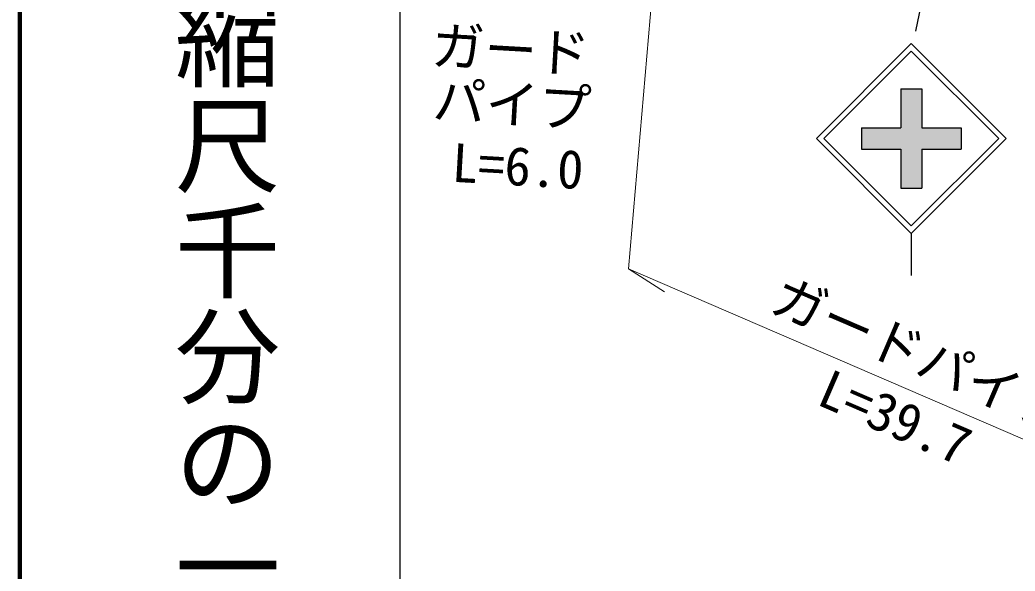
# Model space of a CAD drawing. Units: millimetres, scale not verified. Extents: x 40000 to 680000, y 20000 to 380000.
# Drawn here: x 40000 to 87157, y 263298 to 289430 of the extents above; entities that cross this region are included whole.
import ezdxf
from ezdxf.enums import TextEntityAlignment as Align

# ---------------------------------------------------------------- set-up
doc = ezdxf.new("R2010")
doc.units = ezdxf.units.MM
doc.header["$LTSCALE"] = 1000
for name, color, linetype, lineweight in [('M-STR-HTXT', 7, 'Continuous', 13), ('M-STR-STRC', 7, 'Continuous', 25), ('M-TTL', 2, 'Continuous', 140), ('M-TTL-BAND', 7, 'Continuous', 25)]:
    doc.layers.add(name, color=color, linetype=linetype, lineweight=lineweight)
doc.styles.add('@ＭＳ ゴシック', font='')
doc.styles.add('ＭＳ ゴシック', font='')
doc.styles.get('@ＭＳ ゴシック').set_extended_font_data('@MS Gothic')
doc.styles.get('ＭＳ ゴシック').set_extended_font_data('MS Gothic')

msp = doc.modelspace()

# ---------------------------------------------------------------- hatches: boundary and pattern name
at = {"layer": 'M-STR-STRC'}
msp.add_hatch(color=256, dxfattribs=at).paths.add_polyline_path([(79879, 284306), (81740, 284306), (81740, 286166), (82741, 286166), (82740, 284306), (84600, 284306), (84599, 283306), (82740, 283306), (82739, 281445), (81739, 281446), (81740, 283306), (79879, 283306)])

# ---------------------------------------------------------------- linework, layer by layer
at = {"layer": 'M-STR-HTXT'}
for p, q in [((72055, 315196), (68840, 277631)), ((68840, 277631), (96272, 265782)), ((68840, 277631), (70544, 276532))]:
    msp.add_line(p, q, dxfattribs=at)
at = {"layer": 'M-STR-STRC'}
for p, q in [((86926, 311407), (82443, 288900)), ((77739, 283806), (82239, 288306)), ((86740, 283806), (82239, 288306)), ((78092, 283806), (82239, 287953)), ((86386, 283806), (82239, 287953)), ((81740, 286166), (81740, 284306)), ((81740, 286166), (82741, 286166)), ((82741, 286166), (82740, 284306)), ((79879, 284306), (81740, 284306)), ((79879, 284306), (79879, 283306)), ((82740, 284306), (84600, 284306)), ((84600, 284306), (84599, 283306)), ((77739, 283806), (82239, 279305)), ((78092, 283806), (82239, 279659)), ((82239, 279659), (86386, 283806)), ((82239, 279305), (86740, 283806)), ((79879, 283306), (81740, 283306)), ((81740, 283306), (81739, 281446)), ((82740, 283306), (82739, 281445)), ((82740, 283306), (84599, 283306)), ((81739, 281446), (82739, 281445)), ((82239, 279305), (82239, 277305))]:
    msp.add_line(p, q, dxfattribs=at)
at = {"layer": 'M-TTL'}
msp.add_line((40000, 380000), (40000, 20000), dxfattribs=at)
at = {"layer": 'M-TTL-BAND'}
msp.add_line((58000, 370000), (58000, 20000), dxfattribs=at)

# ---------------------------------------------------------------- texts
at = {"layer": 'M-STR-HTXT', "style": 'ＭＳ ゴシック'}
for s, rotation, p in [('ガード', 356.729, (59431, 286775)), ('パイプ', 356.729, (59493, 284186)), ('L=6.0', 356.729, (60398, 281210)), ('L=39.7', 336.639, (77464, 270724))]:
    msp.add_text(s, height=1833, rotation=rotation, dxfattribs=at).set_placement(p, align=Align.BOTTOM_LEFT)
msp.add_text('ガードパイプ', height=1833, rotation=336.639, dxfattribs=at).set_placement((82118, 272181), align=Align.BOTTOM_CENTER)
at = {"layer": 'M-TTL-BAND', "style": '@ＭＳ ゴシック'}
msp.add_text('縮尺千分の一', height=3666, rotation=270, dxfattribs=at).set_placement((49777, 261030), align=Align.MIDDLE_RIGHT)

doc.saveas('drawing.dxf')
